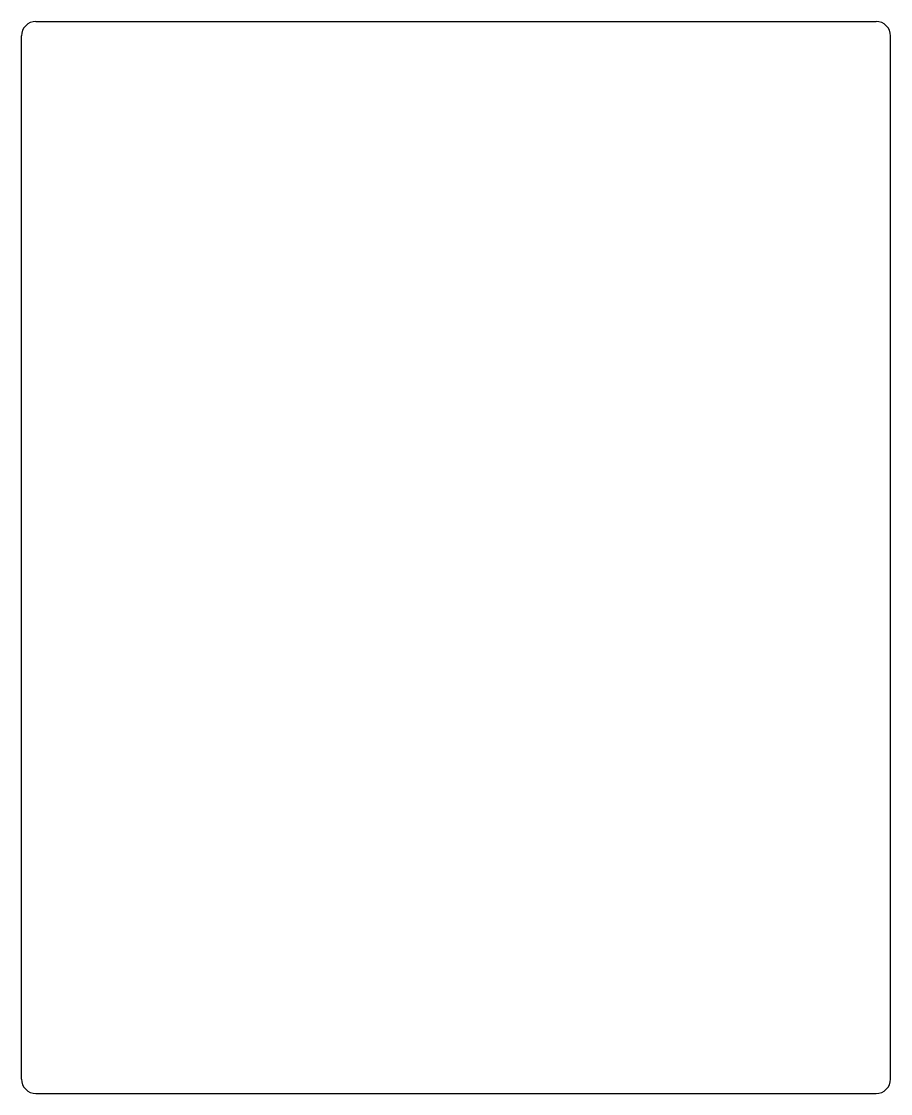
# Model space of a CAD drawing. Header units: millimetres. Extents: x -4.2 to 55.8, y -17.7 to 56.3.
import ezdxf

# ---------------------------------------------------------------- set-up
doc = ezdxf.new("R2010")
doc.units = ezdxf.units.MM
doc.header["$MEASUREMENT"] = 0

msp = doc.modelspace()

# ---------------------------------------------------------------- linework, layer by layer
for p, q in [((-3.174, 56.265), (54.826, 56.265)), ((-4.174, -16.735), (-4.174, 55.265)), ((55.826, -16.735), (55.826, 55.265)), ((-3.174, -17.735), (54.826, -17.735))]:
    msp.add_line(p, q)
for centre, start, end in [((-3.174, 55.265), 90, 180), ((54.826, 55.265), 0, 90), ((-3.174, -16.735), 180, 270), ((54.826, -16.735), 270, 0)]:
    msp.add_arc(centre, 1, start, end)

doc.saveas('drawing.dxf')
